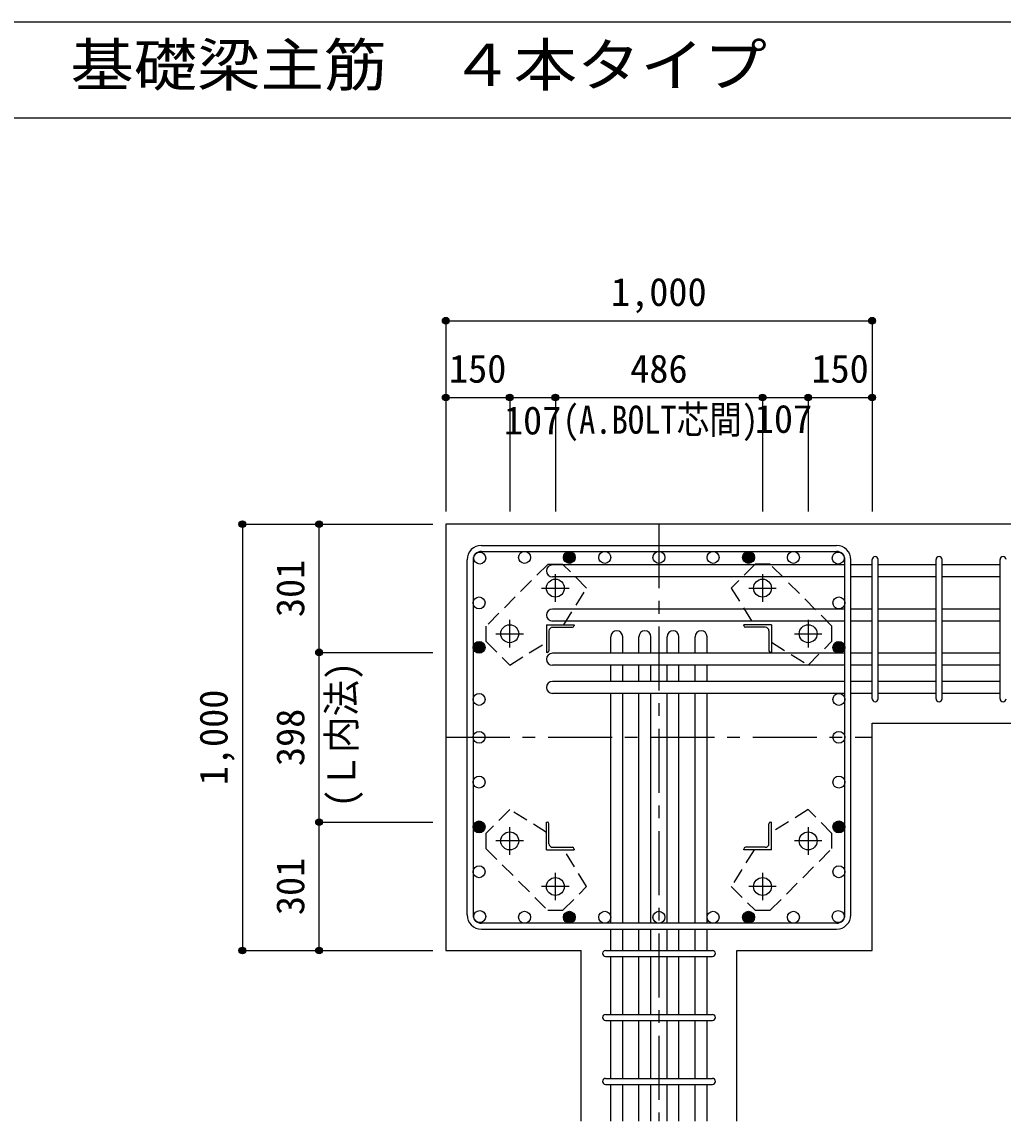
# Model space of a CAD drawing. Units: millimetres at full size, sheet at 1:30. Extents: x -5973 to 5954, y -4195 to 4201.
# Drawn here: x -942 to 1359, y 1623 to 4201 of the extents above; entities that cross this region are included whole.
import ezdxf
from ezdxf.enums import TextEntityAlignment as Align

# ---------------------------------------------------------------- set-up
doc = ezdxf.new("R2010")
doc.units = ezdxf.units.MM
doc.header["$LTSCALE"] = 30
doc.header["$PDMODE"] = 32
doc.header["$PDSIZE"] = 15
doc.linetypes.add('CHAIN1', pattern=[8, 5, -1, 1, -1])
doc.linetypes.add('DASHED1', pattern=[1.8, 1.2, -0.6])
for name, color, linetype in [('0-1', 2, 'Continuous'), ('0-2', 4, 'Continuous'), ('0-3', 4, 'Continuous'), ('0-4', 7, 'Continuous'), ('0-5', 7, 'Continuous'), ('0-6', 7, 'Continuous'), ('0-7', 4, 'Continuous'), ('0-9', 4, 'DASHED1'), ('0-D', 4, 'Continuous'), ('6-7_文字', 7, 'Continuous'), ('F-0_枠', 6, 'Continuous')]:
    doc.layers.add(name, color=color, linetype=linetype)
doc.styles.add('ＭＳ ゴシック', font='')
doc.styles.get('ＭＳ ゴシック').set_extended_font_data('MS Gothic')

msp = doc.modelspace()

# ---------------------------------------------------------------- linework, layer by layer
at = {"layer": '0-1'}
for p, q in [((52.44, 3023.3), (52.44, 2023.3)), ((1452.44, 3023.3), (52.44, 3023.3)), ((1052.44, 2556.8), (1452.44, 2556.8)), ((1052.44, 2023.3), (1052.44, 2556.8)), ((52.44, 2023.3), (369.94, 2023.3)), ((369.94, 1623.3), (369.94, 2023.3)), ((734.94, 2023.3), (1052.44, 2023.3)), ((734.94, 1623.3), (734.94, 2023.3))]:
    msp.add_line(p, q, dxfattribs=at)
at = {"layer": '0-2', "linetype": 'CHAIN1'}
for p, q in [((309.44, 2841.1), (309.44, 2905.6)), ((795.44, 2905.6), (795.44, 2841.1)), ((277.14, 2873.3), (341.64, 2873.3)), ((763.24, 2873.3), (827.74, 2873.3)), ((202.44, 2734.1), (202.44, 2798.6)), ((902.44, 2798.6), (902.44, 2734.1)), ((170.14, 2766.3), (234.64, 2766.3)), ((870.24, 2766.3), (934.74, 2766.3)), ((202.44, 2248), (202.44, 2312.5)), ((902.44, 2312.5), (902.44, 2248)), ((234.64, 2280.3), (170.14, 2280.3)), ((934.74, 2280.3), (870.24, 2280.3)), ((309.44, 2141), (309.44, 2205.5)), ((795.44, 2205.5), (795.44, 2141)), ((341.64, 2173.3), (277.14, 2173.3)), ((827.74, 2173.3), (763.24, 2173.3))]:
    msp.add_line(p, q, dxfattribs=at)
at = {"layer": '0-2'}
for p, q in [((288.44, 2787.3), (353.44, 2787.3)), ((288.44, 2787.3), (288.44, 2722.3)), ((353.44, 2787.3), (353.44, 2785.3)), ((816.44, 2787.3), (751.44, 2787.3)), ((751.44, 2785.3), (751.44, 2787.3)), ((816.44, 2787.3), (816.44, 2722.3)), ((294.44, 2772.8), (294.44, 2726.3)), ((302.94, 2781.3), (349.44, 2781.3)), ((801.94, 2781.3), (755.44, 2781.3)), ((810.44, 2772.8), (810.44, 2726.3)), ((290.44, 2722.3), (288.44, 2722.3)), ((816.44, 2722.3), (814.44, 2722.3)), ((288.44, 2324.3), (290.44, 2324.3)), ((288.44, 2259.3), (288.44, 2324.3)), ((294.44, 2273.8), (294.44, 2320.3)), ((810.44, 2273.8), (810.44, 2320.3)), ((814.44, 2324.3), (816.44, 2324.3)), ((816.44, 2259.3), (816.44, 2324.3)), ((288.44, 2259.3), (353.44, 2259.3)), ((302.94, 2265.3), (349.44, 2265.3)), ((353.44, 2261.3), (353.44, 2259.3)), ((751.44, 2259.3), (751.44, 2261.3)), ((816.44, 2259.3), (751.44, 2259.3)), ((801.94, 2265.3), (755.44, 2265.3))]:
    msp.add_line(p, q, dxfattribs=at)
at = {"layer": '0-2', "color": 3}
for centre in [(309.44, 2873.3), (795.44, 2873.3), (202.44, 2766.3), (902.44, 2766.3), (202.44, 2280.3), (902.44, 2280.3), (309.44, 2173.3), (795.44, 2173.3)]:
    msp.add_circle(centre, 21, dxfattribs=at)
at = {"layer": '0-2'}
for centre, radius, start, end in [((349.44, 2785.3), 4, 270, 0), ((755.44, 2785.3), 4, 180, 270), ((302.94, 2772.8), 8.5, 90, 180), ((801.94, 2772.8), 8.5, 0, 90), ((290.44, 2726.3), 4, 270, 0), ((814.44, 2726.3), 4, 180, 270), ((290.44, 2320.3), 4, 0, 90), ((814.44, 2320.3), 4, 90, 180), ((302.94, 2273.8), 8.5, 180, 270), ((801.94, 2273.8), 8.5, 270, 0), ((349.44, 2261.3), 4, 0, 90), ((755.44, 2261.3), 4, 90, 180)]:
    msp.add_arc(centre, radius, start, end, dxfattribs=at)
at = {"layer": '0-3', "color": 3}
for centre in [(132.05, 2943.69), (237.14, 2945.3), (342.24, 2945.3), (425.44, 2945.3), (552.44, 2945.3), (679.44, 2945.3), (762.63, 2945.3), (762.63, 2945.3), (867.73, 2945.3), (972.83, 2943.69), (972.83, 2943.69), (130.44, 2838.59), (974.44, 2838.59), (130.44, 2734.3), (130.44, 2734.3), (974.44, 2734.3), (974.44, 2734.3), (130.44, 2612.3), (974.44, 2612.3), (130.44, 2523.3), (974.44, 2523.3), (130.44, 2418.2), (974.44, 2418.2), (130.44, 2313.1), (974.44, 2313.1), (130.44, 2208.01), (974.44, 2208.01), (132.05, 2102.91), (237.14, 2101.3), (342.24, 2101.3), (425.44, 2101.3), (552.44, 2101.3), (679.44, 2101.3), (762.63, 2101.3), (762.63, 2101.3), (867.73, 2101.3), (972.83, 2102.91)]:
    msp.add_circle(centre, 14, dxfattribs=at)
at = {"layer": '0-3'}
for centre, radius in [((342.24, 2945.3), 14), ((342.24, 2945.3), 12.6), ((342.24, 2945.3), 11.2), ((342.24, 2945.3), 9.8), ((342.24, 2945.3), 8.4), ((342.24, 2945.3), 7), ((342.24, 2945.3), 5.6), ((342.24, 2945.3), 4.2), ((342.24, 2945.3), 2.8), ((342.24, 2945.3), 1.4), ((762.63, 2945.3), 14), ((762.63, 2945.3), 12.6), ((762.63, 2945.3), 11.2), ((762.63, 2945.3), 9.8), ((762.63, 2945.3), 8.4), ((762.63, 2945.3), 7), ((762.63, 2945.3), 5.6), ((762.63, 2945.3), 4.2), ((762.63, 2945.3), 2.8), ((762.63, 2945.3), 1.4), ((130.44, 2734.3), 14), ((130.44, 2734.3), 12.6), ((130.44, 2734.3), 11.2), ((130.44, 2734.3), 9.8), ((130.44, 2734.3), 8.4), ((130.44, 2734.3), 7), ((130.44, 2734.3), 5.6), ((130.44, 2734.3), 4.2), ((130.44, 2734.3), 2.8), ((130.44, 2734.3), 1.4), ((974.44, 2734.3), 14), ((974.44, 2734.3), 12.6), ((974.44, 2734.3), 11.2), ((974.44, 2734.3), 9.8), ((974.44, 2734.3), 8.4), ((974.44, 2734.3), 7), ((974.44, 2734.3), 5.6), ((974.44, 2734.3), 4.2), ((974.44, 2734.3), 2.8), ((974.44, 2734.3), 1.4), ((130.44, 2313.1), 14), ((130.44, 2313.1), 12.6), ((130.44, 2313.1), 11.2), ((130.44, 2313.1), 9.8), ((130.44, 2313.1), 8.4), ((130.44, 2313.1), 7), ((974.44, 2313.1), 14), ((974.44, 2313.1), 12.6), ((974.44, 2313.1), 11.2), ((974.44, 2313.1), 9.8), ((974.44, 2313.1), 8.4), ((974.44, 2313.1), 7), ((130.44, 2313.1), 5.6), ((130.44, 2313.1), 4.2), ((130.44, 2313.1), 2.8), ((130.44, 2313.1), 1.4), ((974.44, 2313.1), 5.6), ((974.44, 2313.1), 4.2), ((974.44, 2313.1), 2.8), ((974.44, 2313.1), 1.4), ((342.24, 2101.3), 14), ((342.24, 2101.3), 12.6), ((762.63, 2101.3), 14), ((762.63, 2101.3), 12.6), ((342.24, 2101.3), 11.2), ((342.24, 2101.3), 9.8), ((342.24, 2101.3), 8.4), ((342.24, 2101.3), 7), ((342.24, 2101.3), 5.6), ((342.24, 2101.3), 4.2), ((342.24, 2101.3), 2.8), ((342.24, 2101.3), 1.4), ((762.63, 2101.3), 11.2), ((762.63, 2101.3), 9.8), ((762.63, 2101.3), 8.4), ((762.63, 2101.3), 7), ((762.63, 2101.3), 5.6), ((762.63, 2101.3), 4.2), ((762.63, 2101.3), 2.8), ((762.63, 2101.3), 1.4)]:
    msp.add_circle(centre, radius, dxfattribs=at)
at = {"layer": '0-4'}
for p, q in [((135.94, 2973.3), (968.94, 2973.3)), ((102.44, 2106.8), (102.44, 2939.8)), ((116.44, 2939.8), (116.44, 2106.8)), ((135.94, 2959.3), (968.94, 2959.3)), ((988.44, 2106.8), (988.44, 2939.8)), ((1002.44, 2106.8), (1002.44, 2939.8)), ((968.94, 2087.3), (135.94, 2087.3)), ((135.94, 2073.3), (968.94, 2073.3))]:
    msp.add_line(p, q, dxfattribs=at)
for centre, radius, start, end in [((135.94, 2939.8), 33.5, 90, 180), ((968.94, 2939.8), 33.5, 0, 90), ((135.94, 2939.8), 19.5, 90, 180), ((968.94, 2939.8), 19.5, 0, 90), ((135.94, 2106.8), 33.5, 180, 270), ((135.94, 2106.8), 19.5, 180, 270), ((968.94, 2106.8), 33.5, 270, 0), ((968.94, 2106.8), 19.5, 270, 0)]:
    msp.add_arc(centre, radius, start, end, dxfattribs=at)
at = {"layer": '0-5'}
for p, q in [((988.44, 2927.69), (302.44, 2927.69)), ((1052.44, 2927.69), (1002.44, 2927.69)), ((1202.44, 2927.69), (1066.44, 2927.69)), ((1352.44, 2927.69), (1216.44, 2927.69)), ((988.44, 2899.69), (302.44, 2899.69)), ((1052.44, 2899.69), (1002.44, 2899.69)), ((1202.44, 2899.69), (1066.44, 2899.69)), ((1352.44, 2899.69), (1216.44, 2899.69)), ((988.44, 2823.99), (302.44, 2823.99)), ((1052.44, 2823.99), (1002.44, 2823.99)), ((1202.44, 2823.99), (1066.44, 2823.99)), ((1352.44, 2823.99), (1216.44, 2823.99)), ((988.44, 2795.99), (302.44, 2795.99)), ((1052.44, 2795.99), (1002.44, 2795.99)), ((1202.44, 2795.99), (1066.44, 2795.99)), ((1352.44, 2795.99), (1216.44, 2795.99)), ((439.44, 2720.3), (439.44, 2759.3)), ((467.44, 2720.3), (467.44, 2759.3)), ((505.44, 2720.3), (505.44, 2759.3)), ((533.44, 2720.3), (533.44, 2759.3)), ((571.44, 2720.3), (571.44, 2759.3)), ((599.44, 2720.3), (599.44, 2759.3)), ((637.44, 2720.3), (637.44, 2759.3)), ((665.44, 2720.3), (665.44, 2759.3)), ((988.44, 2720.3), (302.44, 2720.3)), ((1052.44, 2720.3), (1002.44, 2720.3)), ((1202.44, 2720.3), (1066.44, 2720.3)), ((1352.44, 2720.3), (1216.44, 2720.3)), ((988.44, 2692.3), (302.44, 2692.3)), ((439.44, 2654.3), (439.44, 2692.3)), ((467.44, 2654.3), (467.44, 2692.3)), ((505.44, 2654.3), (505.44, 2692.3)), ((533.44, 2654.3), (533.44, 2692.3)), ((571.44, 2654.3), (571.44, 2692.3)), ((599.44, 2654.3), (599.44, 2692.3)), ((637.44, 2654.3), (637.44, 2692.3)), ((665.44, 2654.3), (665.44, 2692.3)), ((1052.44, 2692.3), (1002.44, 2692.3)), ((1202.44, 2692.3), (1066.44, 2692.3)), ((1352.44, 2692.3), (1216.44, 2692.3)), ((988.44, 2654.3), (302.44, 2654.3)), ((1052.44, 2654.3), (1002.44, 2654.3)), ((1202.44, 2654.3), (1066.44, 2654.3)), ((1352.44, 2654.3), (1216.44, 2654.3)), ((988.44, 2626.3), (302.44, 2626.3)), ((439.44, 2563.3), (439.44, 2626.3)), ((467.44, 2563.3), (467.44, 2626.3)), ((505.44, 2563.3), (505.44, 2626.3)), ((533.44, 2563.3), (533.44, 2626.3)), ((571.44, 2563.3), (571.44, 2626.3)), ((599.44, 2563.3), (599.44, 2626.3)), ((637.44, 2563.3), (637.44, 2626.3)), ((665.44, 2563.3), (665.44, 2626.3)), ((1052.44, 2626.3), (1002.44, 2626.3)), ((1202.44, 2626.3), (1066.44, 2626.3)), ((1352.44, 2626.3), (1216.44, 2626.3)), ((439.44, 2087.3), (439.44, 2601.3)), ((467.44, 2087.3), (467.44, 2601.3)), ((505.44, 2087.3), (505.44, 2601.3)), ((533.44, 2087.3), (533.44, 2601.3)), ((571.44, 2087.3), (571.44, 2601.3)), ((599.44, 2087.3), (599.44, 2601.3)), ((637.44, 2087.3), (637.44, 2601.3)), ((665.44, 2087.3), (665.44, 2601.3)), ((439.44, 2023.3), (439.44, 2073.3)), ((467.44, 2023.3), (467.44, 2073.3)), ((505.44, 2023.3), (505.44, 2073.3)), ((533.44, 2023.3), (533.44, 2073.3)), ((571.44, 2023.3), (571.44, 2073.3)), ((599.44, 2023.3), (599.44, 2073.3)), ((637.44, 2023.3), (637.44, 2073.3)), ((665.44, 2023.3), (665.44, 2073.3)), ((439.44, 1873.3), (439.44, 2009.3)), ((467.44, 1873.3), (467.44, 2009.3)), ((505.44, 1873.3), (505.44, 2009.3)), ((533.44, 1873.3), (533.44, 2009.3)), ((571.44, 1873.3), (571.44, 2009.3)), ((599.44, 1873.3), (599.44, 2009.3)), ((637.44, 1873.3), (637.44, 2009.3)), ((665.44, 1873.3), (665.44, 2009.3)), ((439.44, 1723.3), (439.44, 1859.3)), ((467.44, 1723.3), (467.44, 1859.3)), ((505.44, 1723.3), (505.44, 1859.3)), ((533.44, 1723.3), (533.44, 1859.3)), ((571.44, 1723.3), (571.44, 1859.3)), ((599.44, 1723.3), (599.44, 1859.3)), ((637.44, 1723.3), (637.44, 1859.3)), ((665.44, 1723.3), (665.44, 1859.3)), ((439.44, 1623.3), (439.44, 1709.3)), ((467.44, 1623.3), (467.44, 1709.3)), ((505.44, 1623.3), (505.44, 1709.3)), ((533.44, 1623.3), (533.44, 1709.3)), ((571.44, 1623.3), (571.44, 1709.3)), ((599.44, 1623.3), (599.44, 1709.3)), ((637.44, 1623.3), (637.44, 1709.3)), ((665.44, 1623.3), (665.44, 1709.3))]:
    msp.add_line(p, q, dxfattribs=at)
for centre, start, end in [((302.44, 2913.69), 90, 270), ((302.44, 2809.99), 90, 270), ((453.44, 2759.3), 0, 180), ((519.44, 2759.3), 0, 180), ((585.44, 2759.3), 0, 180), ((651.44, 2759.3), 0, 180), ((302.44, 2706.3), 90, 270), ((302.44, 2640.3), 90, 270)]:
    msp.add_arc(centre, 14, start, end, dxfattribs=at)
at = {"layer": '0-6'}
for p, q in [((1052.44, 2613.8), (1052.44, 2940.19)), ((1066.44, 2613.8), (1066.44, 2940.19)), ((1202.44, 2613.8), (1202.44, 2940.19)), ((1216.44, 2613.8), (1216.44, 2940.19)), ((1352.44, 2613.8), (1352.44, 2940.19)), ((426.94, 2023.3), (677.94, 2023.3)), ((426.94, 2009.3), (677.94, 2009.3)), ((426.94, 1873.3), (677.94, 1873.3)), ((426.94, 1859.3), (677.94, 1859.3)), ((426.94, 1723.3), (677.94, 1723.3)), ((426.94, 1709.3), (677.94, 1709.3))]:
    msp.add_line(p, q, dxfattribs=at)
for centre, start, end in [((1059.44, 2940.19), 0, 180), ((1059.44, 2940.19), 0, 180), ((1059.44, 2940.19), 0, 180), ((1059.44, 2940.19), 0, 180), ((1209.44, 2940.19), 0, 180), ((1359.44, 2940.19), 0, 180), ((1059.44, 2613.8), 180, 0), ((1059.44, 2613.8), 180, 0), ((1059.44, 2613.8), 180, 0), ((1059.44, 2613.8), 180, 0), ((1209.44, 2613.8), 180, 0), ((1359.44, 2613.8), 180, 0), ((426.94, 2016.3), 90, 270), ((426.94, 2016.3), 90, 270), ((426.94, 2016.3), 90, 270), ((426.94, 2016.3), 90, 270), ((677.94, 2016.3), 270, 90), ((677.94, 2016.3), 270, 90), ((677.94, 2016.3), 270, 90), ((677.94, 2016.3), 270, 90), ((426.94, 1866.3), 90, 270), ((677.94, 1866.3), 270, 90), ((426.94, 1716.3), 90, 270), ((677.94, 1716.3), 270, 90)]:
    msp.add_arc(centre, 7, start, end, dxfattribs=at)
at = {"layer": '0-9'}
for points in [[(291.64, 2929), (146.64, 2784.1), (146.64, 2748.7), (202.54, 2692.9), (288.44, 2746.3)], [(329.44, 2787.3), (382.84, 2873.2), (327.04, 2929), (291.64, 2929)], [(958.14, 2784.1), (813.24, 2929.1), (777.84, 2929.1), (722.04, 2873.2), (775.44, 2787.3)], [(816.44, 2746.3), (902.34, 2692.9), (958.14, 2748.7), (958.14, 2784.1)], [(288.44, 2300.3), (202.54, 2353.7), (146.74, 2297.9), (146.74, 2262.5)], [(813.24, 2117.6), (958.24, 2262.5), (958.24, 2297.9), (902.34, 2353.7), (816.44, 2300.3)], [(146.74, 2262.5), (291.64, 2117.5), (327.04, 2117.5), (382.84, 2173.4), (329.44, 2259.3)], [(775.44, 2259.3), (722.04, 2173.4), (777.84, 2117.6), (813.24, 2117.6)]]:
    msp.add_lwpolyline(points, dxfattribs=at)
at = {"layer": '0-D'}
for p, q in [((52.44, 3500.34), (52.44, 3320.34)), ((52.44, 3500.34), (52.44, 3320.34)), ((52.44, 3500.34), (1052.44, 3500.34)), ((1052.44, 3500.34), (1052.44, 3320.34)), ((52.44, 3320.34), (52.44, 3053.3)), ((52.44, 3320.34), (52.44, 3053.3)), ((52.44, 3320.34), (202.44, 3320.34)), ((52.44, 3320.34), (52.44, 3053.3)), ((202.44, 3320.34), (202.44, 3053.3)), ((202.44, 3320.34), (309.44, 3320.34)), ((309.44, 3320.34), (309.44, 3053.3)), ((309.44, 3320.34), (795.44, 3320.34)), ((795.44, 3320.34), (795.44, 3053.3)), ((795.44, 3320.34), (902.44, 3320.34)), ((902.44, 3320.34), (902.44, 3053.3)), ((902.44, 3320.34), (1052.44, 3320.34)), ((1052.44, 3320.34), (1052.44, 3053.3)), ((-424.6, 3023.3), (-424.6, 2023.3)), ((-424.6, 3023.3), (-244.6, 3023.3)), ((-424.6, 3023.3), (-244.6, 3023.3)), ((-244.6, 2722.3), (-244.6, 3023.3)), ((-244.6, 3023.3), (22.44, 3023.3)), ((-244.6, 2324.3), (-244.6, 2722.3)), ((-244.6, 2722.3), (22.44, 2722.3)), ((-244.6, 2023.3), (-244.6, 2324.3)), ((-244.6, 2324.3), (22.44, 2324.3)), ((-424.6, 2023.3), (-244.6, 2023.3)), ((-244.6, 2023.3), (22.44, 2023.3)), ((-244.6, 2023.3), (22.44, 2023.3))]:
    msp.add_line(p, q, dxfattribs=at)
at = {"layer": '0-D', "linetype": 'CHAIN1'}
for p, q in [((552.44, 3023.3), (552.44, 1623.3)), ((52.44, 2523.3), (1052.44, 2523.3))]:
    msp.add_line(p, q, dxfattribs=at)
at = {"layer": '0-D'}
for centre, radius in [((52.44, 3500.34), 8), ((52.44, 3500.34), 7.2), ((52.44, 3500.34), 6.4), ((52.44, 3500.34), 5.6), ((1052.44, 3500.34), 8), ((1052.44, 3500.34), 7.2), ((1052.44, 3500.34), 6.4), ((1052.44, 3500.34), 5.6), ((52.44, 3500.34), 4.8), ((52.44, 3500.34), 4), ((52.44, 3500.34), 3.2), ((52.44, 3500.34), 2.4), ((52.44, 3500.34), 1.6), ((52.44, 3500.34), 0.8), ((1052.44, 3500.34), 4.8), ((1052.44, 3500.34), 4), ((1052.44, 3500.34), 3.2), ((1052.44, 3500.34), 2.4), ((1052.44, 3500.34), 1.6), ((1052.44, 3500.34), 0.8), ((52.44, 3320.34), 8), ((52.44, 3320.34), 7.2), ((52.44, 3320.34), 6.4), ((52.44, 3320.34), 5.6), ((202.44, 3320.34), 8), ((202.44, 3320.34), 7.2), ((202.44, 3320.34), 6.4), ((202.44, 3320.34), 5.6), ((309.44, 3320.34), 8), ((309.44, 3320.34), 7.2), ((309.44, 3320.34), 6.4), ((309.44, 3320.34), 5.6), ((795.44, 3320.34), 8), ((795.44, 3320.34), 7.2), ((795.44, 3320.34), 6.4), ((795.44, 3320.34), 5.6), ((902.44, 3320.34), 8), ((902.44, 3320.34), 7.2), ((902.44, 3320.34), 6.4), ((902.44, 3320.34), 5.6), ((1052.44, 3320.34), 8), ((1052.44, 3320.34), 7.2), ((1052.44, 3320.34), 6.4), ((1052.44, 3320.34), 5.6), ((52.44, 3320.34), 4.8), ((52.44, 3320.34), 4), ((52.44, 3320.34), 3.2), ((52.44, 3320.34), 2.4), ((52.44, 3320.34), 1.6), ((52.44, 3320.34), 0.8), ((202.44, 3320.34), 4.8), ((202.44, 3320.34), 4), ((202.44, 3320.34), 3.2), ((202.44, 3320.34), 2.4), ((202.44, 3320.34), 1.6), ((202.44, 3320.34), 0.8), ((309.44, 3320.34), 4.8), ((309.44, 3320.34), 4), ((309.44, 3320.34), 3.2), ((309.44, 3320.34), 2.4), ((309.44, 3320.34), 1.6), ((309.44, 3320.34), 0.8), ((795.44, 3320.34), 4.8), ((795.44, 3320.34), 4), ((795.44, 3320.34), 3.2), ((795.44, 3320.34), 2.4), ((795.44, 3320.34), 1.6), ((795.44, 3320.34), 0.8), ((902.44, 3320.34), 4.8), ((902.44, 3320.34), 4), ((902.44, 3320.34), 3.2), ((902.44, 3320.34), 2.4), ((902.44, 3320.34), 1.6), ((902.44, 3320.34), 0.8), ((1052.44, 3320.34), 4.8), ((1052.44, 3320.34), 4), ((1052.44, 3320.34), 3.2), ((1052.44, 3320.34), 2.4), ((1052.44, 3320.34), 1.6), ((1052.44, 3320.34), 0.8), ((-424.6, 3023.3), 8), ((-424.6, 3023.3), 7.2), ((-424.6, 3023.3), 6.4), ((-424.6, 3023.3), 5.6), ((-424.6, 3023.3), 4.8), ((-424.6, 3023.3), 4), ((-424.6, 3023.3), 3.2), ((-424.6, 3023.3), 2.4), ((-424.6, 3023.3), 1.6), ((-424.6, 3023.3), 0.8), ((-244.6, 3023.3), 8), ((-244.6, 3023.3), 7.2), ((-244.6, 3023.3), 6.4), ((-244.6, 3023.3), 5.6), ((-244.6, 3023.3), 4.8), ((-244.6, 3023.3), 4), ((-244.6, 3023.3), 3.2), ((-244.6, 3023.3), 2.4), ((-244.6, 3023.3), 1.6), ((-244.6, 3023.3), 0.8), ((-244.6, 2722.3), 8), ((-244.6, 2722.3), 7.2), ((-244.6, 2722.3), 6.4), ((-244.6, 2722.3), 5.6), ((-244.6, 2722.3), 4.8), ((-244.6, 2722.3), 4), ((-244.6, 2722.3), 3.2), ((-244.6, 2722.3), 2.4), ((-244.6, 2722.3), 1.6), ((-244.6, 2722.3), 0.8), ((-244.6, 2324.3), 8), ((-244.6, 2324.3), 7.2), ((-244.6, 2324.3), 6.4), ((-244.6, 2324.3), 5.6), ((-244.6, 2324.3), 4.8), ((-244.6, 2324.3), 4), ((-244.6, 2324.3), 3.2), ((-244.6, 2324.3), 2.4), ((-244.6, 2324.3), 1.6), ((-244.6, 2324.3), 0.8), ((-424.6, 2023.3), 8), ((-424.6, 2023.3), 7.2), ((-424.6, 2023.3), 6.4), ((-424.6, 2023.3), 5.6), ((-424.6, 2023.3), 4.8), ((-424.6, 2023.3), 4), ((-424.6, 2023.3), 3.2), ((-424.6, 2023.3), 2.4), ((-424.6, 2023.3), 1.6), ((-424.6, 2023.3), 0.8), ((-244.6, 2023.3), 8), ((-244.6, 2023.3), 7.2), ((-244.6, 2023.3), 6.4), ((-244.6, 2023.3), 5.6), ((-244.6, 2023.3), 4.8), ((-244.6, 2023.3), 4), ((-244.6, 2023.3), 3.2), ((-244.6, 2023.3), 2.4), ((-244.6, 2023.3), 1.6), ((-244.6, 2023.3), 0.8)]:
    msp.add_circle(centre, radius, dxfattribs=at)
at = {"layer": '0-D', "color": 7}
for p in [(52.44, 3500.34), (1052.44, 3500.34), (52.44, 3320.34), (52.44, 3320.34), (202.44, 3320.34), (309.44, 3320.34), (795.44, 3320.34), (902.44, 3320.34), (1052.44, 3320.34), (-424.6, 3023.3), (-244.6, 3023.3), (-244.6, 2722.3), (-244.6, 2324.3), (-424.6, 2023.3), (-244.6, 2023.3)]:
    msp.add_point(p, dxfattribs=at)
at = {"layer": 'F-0_枠'}
msp.add_line((-5972.88, 4201.15), (5954.1, 4201.15), dxfattribs=at)
at = {"layer": 'F-0_枠', "color": 2}
msp.add_line((-5972.88, 3976.15), (3723.6, 3976.15), dxfattribs=at)

# ---------------------------------------------------------------- texts
at = {"layer": '0-7', "style": 'ＭＳ ゴシック', "width": 0.85}
msp.add_text('(A.BOLT芯間)', height=65.98, dxfattribs=at).set_placement((326.92, 3215.58), align=Align.BOTTOM_LEFT)
at = {"layer": '0-7', "style": 'ＭＳ ゴシック', "width": 0.95}
msp.add_text('(Ｌ内法)', height=65.98, rotation=90, dxfattribs=at).set_placement((-139.55, 2358.7), align=Align.BOTTOM_LEFT)
at = {"layer": '0-D', "style": 'ＭＳ ゴシック'}
for s, p in [('1,000', (439.94, 3515.34)), ('150', (59.94, 3335.34)), ('486', (484.94, 3335.34)), ('150', (909.94, 3335.34)), ('107', (777.13, 3217.59)), ('107', (188.76, 3213.93))]:
    msp.add_text(s, height=65.98, dxfattribs=at).set_placement(p, align=Align.BOTTOM_LEFT)
for s, p in [('301', (-259.6, 2805.3)), ('1,000', (-439.6, 2410.8)), ('398', (-259.6, 2455.8)), ('301', (-259.6, 2106.3))]:
    msp.add_text(s, height=65.98, rotation=90, dxfattribs=at).set_placement(p, align=Align.BOTTOM_LEFT)
at = {"layer": '6-7_文字', "color": 2, "style": 'ＭＳ ゴシック', "width": 1.1}
msp.add_text('\u3000\u3000基礎梁主筋\u3000４本タイプ', height=98.97, dxfattribs=at).set_placement((-1124.64, 4021.15), align=Align.BOTTOM_LEFT)

doc.saveas('drawing.dxf')
